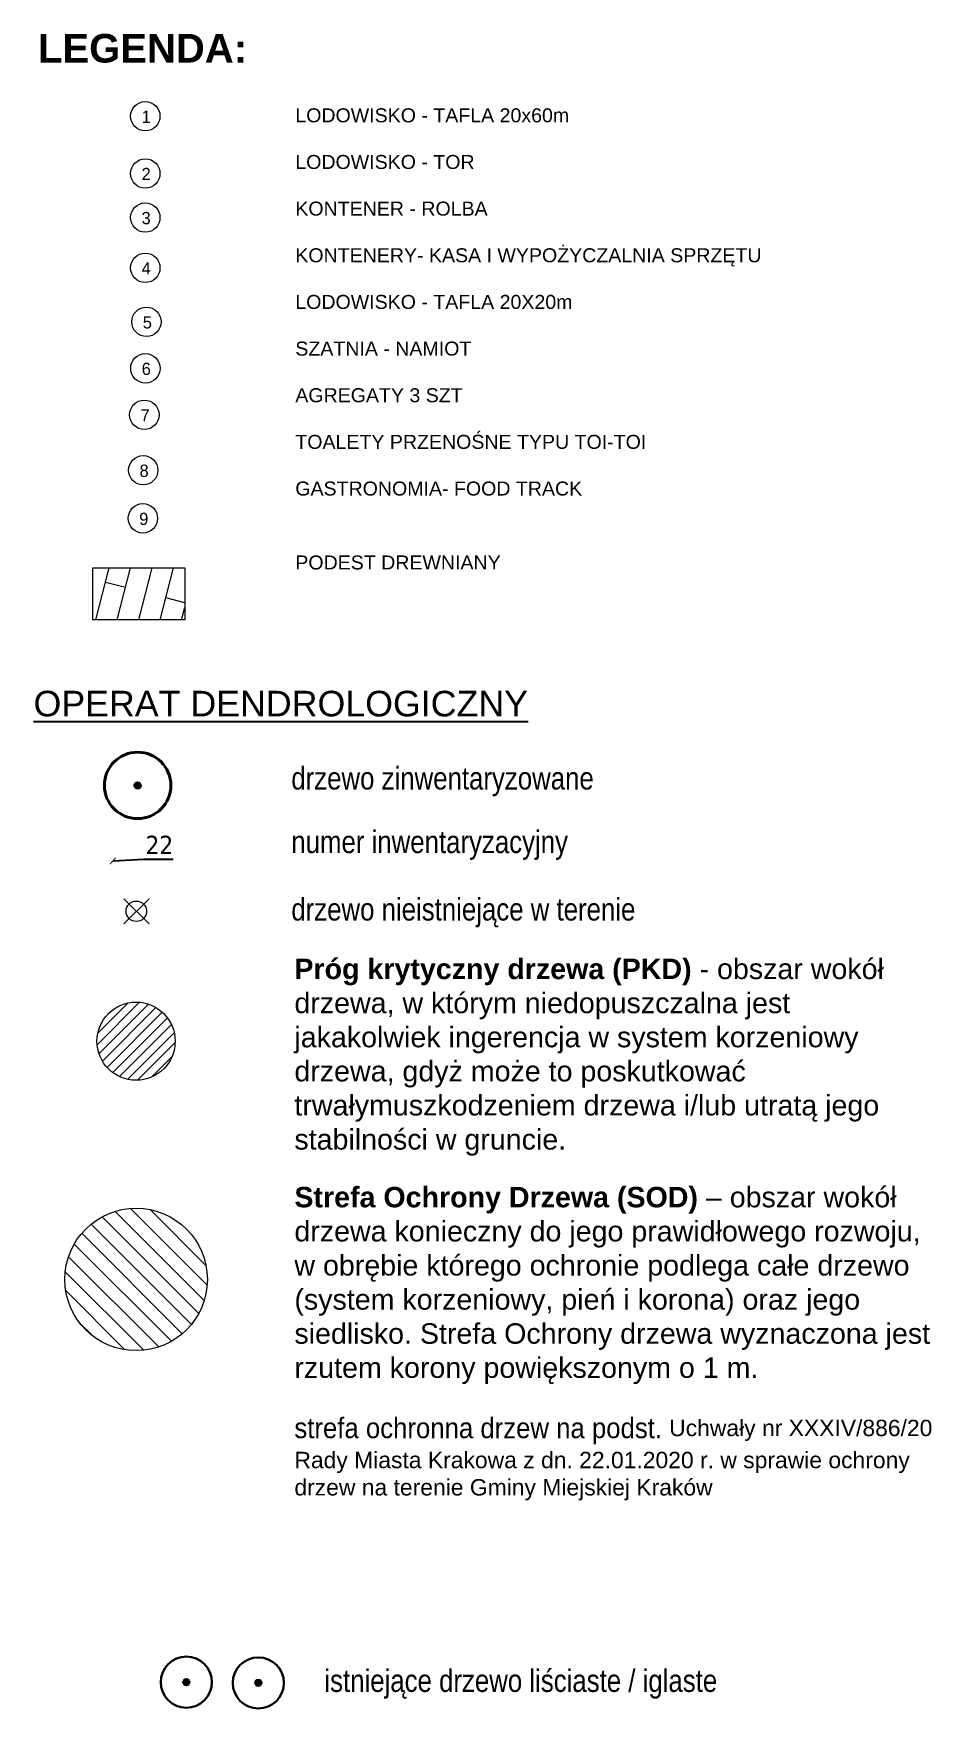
# Model space of a CAD drawing. Extents: x 0 to 7423283, y 0 to 5548300.
# Drawn here: x 7423238.8 to 7423282.6, y 5548025.8 to 5548107.7 of the extents above; entities that cross this region are included whole.
import ezdxf

# ---------------------------------------------------------------- set-up
doc = ezdxf.new("R2010")
doc.units = 0
doc.linetypes.add('HIDDEN', pattern=[0.375, 0.25, -0.125])
doc.layers.get('0').update_dxf_attribs({"linetype": 'CONTINUOUS', "lineweight": 13})
for name, color, linetype, lineweight in [('!_strefa_regeneracji', 162, 'HIDDEN', 9), ('!txt', 7, 'CONTINUOUS', 25), ('_GD-ADAPTACJA', 106, 'CONTINUOUS', 40), ('_GS_drzewo_igły', 104, 'TRACKS', 5), ('_GS_INW_drzewo nieistniejące', 10, 'CONTINUOUS', 13), ('_GS_INW_korona', 104, 'CONTINUOUS', 30), ('_GS_numeracja', 160, 'CONTINUOUS', 15), ('wzmiary', 251, 'CONTINUOUS', 20)]:
    doc.layers.add(name, color=color, linetype=linetype, lineweight=lineweight)
doc.layers.add('!drzewa - strefa PKD', color=7, linetype='CONTINUOUS', lineweight=20, true_color=0xf50000)
doc.layers.add('wymiary', color=7, linetype='CONTINUOUS', lineweight=5, true_color=0xe000e0)
for name, color, linetype in [('!zieleń - środek', 7, 'CONTINUOUS'), ('_GS_INW_środki', 98, 'CONTINUOUS'), ('_GS_LEGENDA_opisy', 7, 'CONTINUOUS'), ('_LS_LEGENDA_opisy', 7, 'CONTINUOUS')]:
    doc.layers.add(name, color=color, linetype=linetype)
doc.styles.add('Arial Narrow', font='', dxfattribs={"height": 12})
doc.styles.get('Arial Narrow').set_extended_font_data('Arial Narrow')
doc.linetypes.add('TRACKS', pattern='A,3.81,[130,ltypeshp.shx,S=6.35,R=0,X=0,Y=0],3.81', length=7.62)
doc.dimstyles.new('ISO-25', dxfattribs={"dimtxt": 1, "dimasz": 1, "dimexe": 8, "dimexo": 8, "dimtad": 1, "dimdec": 1, "dimtxsty": 'Standard', "dimblk": 'ARCHTICK', "dimcen": 2.5, "dimse1": 1, "dimse2": 1, "dimadec": 0, "dimazin": 0, "dimtfac": 1, "dimtdec": 0, "dimtmove": 0, "dimatfit": 3, "dimldrblk": 'ARCHTICK', "dimfxl": 1, "dimarcsym": 0})

# ---------------------------------------------------------------- blocks, each defined once
blk = doc.blocks.new('drzewo - środek')
at = {"layer": '!zieleń - środek'}
blk.add_hatch(color=256, dxfattribs=at).paths.add_polyline_path([(-0.157, 0), (-0.145, 0.06), (-0.111, 0.111), (-0.06, 0.145), (0, 0.157), (0.06, 0.145), (0.111, 0.111), (0.145, 0.06), (0.157, 0), (0.145, -0.06), (0.111, -0.111), (0.06, -0.145), (0, -0.157), (-0.06, -0.145), (-0.111, -0.111), (-0.145, -0.06)])
blk.add_lwpolyline([(-0.157, 0), (-0.145, 0.06), (-0.111, 0.111), (-0.06, 0.145), (0, 0.157), (0.06, 0.145), (0.111, 0.111), (0.145, 0.06), (0.157, 0), (0.145, -0.06), (0.111, -0.111), (0.06, -0.145), (0, -0.157), (-0.06, -0.145), (-0.111, -0.111), (-0.145, -0.06), (-0.157, 0)], dxfattribs=at)
blk = doc.blocks.new('d_nieist')
at = {"layer": '_GS_INW_drzewo nieistniejące', "linetype": 'Continuous'}
for p, q in [((7422685.65, 5540636.09), (7422688.12, 5540633.62)), ((7422688.12, 5540636.09), (7422685.65, 5540633.62))]:
    blk.add_line(p, q, dxfattribs=at)
blk.add_circle((7422686.88, 5540634.86), 1, dxfattribs=at)
blk = doc.blocks.new('_ARCHTICK')
at = {"color": 0, "linetype": 'ByBlock', "const_width": 0.15}
blk.add_lwpolyline([(-0.5, -0.5), (0.5, 0.5)], dxfattribs=at)
blk = doc.blocks.new('GS_środek')
h = blk.add_hatch(color=256)
edge = h.paths.add_edge_path()
edge.add_arc((1282.223, 1278.072), 0.157, 0, 360)
blk.add_circle((1282.223, 1278.072), 0.157)

msp = doc.modelspace()

# ---------------------------------------------------------------- hatches: boundary and pattern name
at = {"layer": '!_strefa_regeneracji', "linetype": 'Continuous', "lineweight": 0, "ltscale": 5}
h = msp.add_hatch(dxfattribs=at)
h.set_pattern_fill('ANSI31', color=256, scale=0.2, angle=90)
h.set_pattern_definition([(135, (-1002.16084, -40.6068), (-0.449012806053, -0.449012806053), [])])
edge = h.paths.add_edge_path()
edge.add_arc((7423243.762, 5548046.757), 3.481, 0, 360)
at = {"layer": '!drzewa - strefa PKD', "lineweight": 0, "true_color": 0xe31a1c}
h = msp.add_hatch(dxfattribs=at)
h.set_pattern_fill('ANSI31', color=242, scale=3)
h.set_pattern_definition([(45, (992173.2201, -116947.00757), (-0.265165042945, 0.265165042945), [])])
edge = h.paths.add_edge_path()
edge.add_arc((7423243.762, 5548058.401), 1.911, 0, 360)
at = {"layer": 'wzmiary', "lineweight": 0}
h = msp.add_hatch(dxfattribs=at)
h.set_pattern_fill('BOARDW', color=256, scale=0.02, angle=75.6)
h.set_pattern_definition([(75.6, (1035.432, 68.0491), (-0.98408049171, 0.25266892536), []), (165.6, (1035.432, 68.049), (-2.47349883413, -1.4628231327), [1.016, -7.112]), (165.6, (1035.4586, 72.238), (-2.47349883413, -1.4628231327), [1.016, -7.112])])
h.paths.add_polyline_path([(7423246.142, 5548078.992), (7423241.648, 5548078.992), (7423241.648, 5548081.544), (7423246.142, 5548081.544)])

# ---------------------------------------------------------------- linework, layer by layer
at = {"layer": '!_strefa_regeneracji', "linetype": 'Continuous', "lineweight": 13}
msp.add_circle((7423243.762, 5548046.757), 3.481, dxfattribs=at)
at = {"layer": '!drzewa - strefa PKD'}
msp.add_circle((7423243.762, 5548058.401), 1.911, dxfattribs=at)
at = {"color": 250}
msp.add_lwpolyline([(7423241.648, 5548081.544), (7423246.142, 5548081.544), (7423246.142, 5548078.992), (7423241.648, 5548078.992)], close=True, dxfattribs=at)
at = {"layer": '_GD-ADAPTACJA', "linetype": 'Continuous'}
msp.add_circle((7423243.837, 5548070.905), 1.625, dxfattribs=at)
at = {"layer": '_GS_drzewo_igły', "linetype": 'TRACKS', "ltscale": 0.08}
msp.add_circle((7423249.734, 5548027.034), 1.25, dxfattribs=at)
at = {"layer": '_GS_INW_korona'}
for centre in [(7423246.217, 5548027.071), (7423249.734, 5548027.034)]:
    msp.add_circle(centre, 1.25, dxfattribs=at)
at = {"layer": 'wymiary'}
for centre in [(7423244.212, 5548103.615), (7423244.212, 5548100.815), (7423244.212, 5548098.66), (7423244.212, 5548096.205), (7423244.268, 5548093.565), (7423244.216, 5548091.292), (7423244.165, 5548089.02), (7423244.113, 5548086.311), (7423244.095, 5548083.961)]:
    msp.add_circle(centre, 0.718, dxfattribs=at)

# ---------------------------------------------------------------- block references
at = {"layer": '!zieleń - środek'}
msp.add_blockref('drzewo - środek', (7423243.837, 5548070.905), dxfattribs=at)
at = {"layer": '_GS_INW_drzewo nieistniejące', "xscale": 0.5, "yscale": 0.5, "zscale": 0.5}
msp.add_blockref('d_nieist', (3711900.335, 2777747.323), dxfattribs=at)
at = {"layer": '_GS_INW_środki', "color": 2}
for p in [(7421963.994, 5546749), (7421967.511, 5546748.962)]:
    msp.add_blockref('GS_środek', p, dxfattribs=at)

# ---------------------------------------------------------------- texts
at = {"layer": '!txt', "linetype": 'Continuous', "attachment_point": 1}
for s, insert, char_height, width in [('\\pxsm2.5;{\\fArial|b1|i0|c238|p34;LEGENDA:}', (7423238.97, 5548107.638), 1.4, 34.14099), ('{\\F@Arial Unicode MS|c0;\\P\\fArial|b0|i0|c238|p34;\\H0.777778x;LODOWISKO - TAFLA 20x60m\\P\\F@Arial Unicode MS|c0;\\P\\fArial|b0|i0|c238|p34;LODOWISKO - TOR\\P\\F@Arial Unicode MS|c0;\\P\\fArial|b0|i0|c238|p34;KONTENER - ROLBA\\P\\F@Arial Unicode MS|c0;\\P\\fArial|b0|i0|c238|p34;KONTENERY- KASA I WYPOŻYCZALNIA SPRZĘTU\\P\\F@Arial Unicode MS|c0;\\P\\fArial|b0|i0|c238|p34;LODOWISKO - TAFLA 20X20m\\P\\F@Arial Unicode MS|c0;\\P\\fArial|b0|i0|c238|p34;SZATNIA - NAMIOT\\P\\F@Arial Unicode MS|c0;\\P\\fArial|b0|i0|c238|p34;AGREGATY 3 SZT\\P\\F@Arial Unicode MS|c0;\\P\\fArial|b0|i0|c238|p34;TOALETY PRZENOŚNE TYPU TOI-TOI\\P\\F@Arial Unicode MS|c0;\\P\\fArial|b0|i0|c238|p34;GASTRONOMIA- FOOD TRACK\\P\\F@Arial Unicode MS|c0;\\H1.169632x;\\P\\H0.85497x;\\P\\fArial|b0|i0|c238|p34;PODEST DREWNIANY}', (7423251.541, 5548105.468), 0.8794, 30.02348), ('\\A1;\\pxsm1;{\\fArial|b1|i0|c238|p34;Próg krytyczny drzewa (PKD)\\fArial|b0|i0|c238|p34; - obszar wokół drzewa, w którym niedopuszczalna jest jakakolwiek ingerencja w system korzeniowy drzewa, gdyż może to poskutkować trwałymuszkodzeniem drzewa i/lub utratą jego stabilności w gruncie.}', (7423251.496, 5548062.439), 1, 31.07227), ('\\A1;\\pxsm1;{\\fArial|b1|i0|c238|p34;Strefa Ochrony Drzewa (SOD)\\fArial|b0|i0|c238|p34; – obszar wokół drzewa konieczny do jego prawidłowego rozwoju, w obrębie którego ochronie podlega całe drzewo (system korzeniowy, pień i korona) oraz jego siedlisko. Strefa Ochrony drzewa wyznaczona jest rzutem korony powiększonym o 1 m.}', (7423251.496, 5548051.281), 1, 31.82159), ('\\A1;\\pxsm1;{\\W0.9;\\fArial|b0|i0|c238|p34;strefa ochronna drzew na podst. \\W1;\\H0.8x;Uchwały nr XXXIV/886/20 Rady Miasta Krakowa z dn. 22.01.2020 r. w sprawie ochrony drzew na terenie Gminy Miejskiej Kraków}', (7423251.496, 5548039.997), 1, 31.96499)]:
    msp.add_mtext(s, dxfattribs=dict(at, insert=insert, char_height=char_height, width=width))
at = {"layer": '_GS_LEGENDA_opisy', "ltscale": 0.008, "char_height": 1.1, "width": 48.1556, "attachment_point": 1, "style": 'Arial Narrow'}
for s, insert in [('\\pxsm1;drzewo zinwentaryzowane', (7423251.345, 5548071.805)), ('\\pxsm1;numer inwentaryzacyjny', (7423251.345, 5548068.696)), ('\\pxsm1;drzewo nieistniejące w terenie', (7423251.345, 5548065.4)), ('\\pxsm1;istniejące drzewo liściaste / iglaste', (7423252.96, 5548027.694))]:
    msp.add_mtext(s, dxfattribs=dict(at, insert=insert))
at = {"layer": '_GS_numeracja', "insert": (7423245.575, 5548067.996, -100), "char_height": 0.9, "attachment_point": 6, "bg_fill": 3, "box_fill_scale": 1.2, "bg_fill_color": 1, "bg_fill_transparency": 0}
msp.add_mtext('{\\fTahoma|b0|i0|c238|p34;22}', dxfattribs=at)
at = {"layer": '_LS_LEGENDA_opisy', "ltscale": 0.008, "insert": (7423238.752, 5548075.529), "char_height": 1.25, "width": 37.95, "attachment_point": 1}
msp.add_mtext('\\pxsm2.5;{\\L\\fArial|b0|i0|c238|p34;OPERAT DENDROLOGICZNY}', dxfattribs=at)
at = {"layer": 'wymiary', "char_height": 1.2, "width": 47.2692, "attachment_point": 1}
for s, insert in [('{\\H0.499999x;1}', (7423244.032, 5548103.891)), ('{\\H0.499999x;2}', (7423244.032, 5548101.091)), ('{\\H0.499999x;3}', (7423244.032, 5548098.936)), ('{\\H0.499999x;4}', (7423244.032, 5548096.48)), ('{\\H0.499999x;5}', (7423244.089, 5548093.84)), ('{\\H0.499999x;6}', (7423244.037, 5548091.568)), ('{\\H0.499999x;7}', (7423243.985, 5548089.296)), ('{\\H0.499999x;8}', (7423243.933, 5548086.586)), ('{\\H0.499999x;9}', (7423243.915, 5548084.236))]:
    msp.add_mtext(s, dxfattribs=dict(at, insert=insert))

# ---------------------------------------------------------------- next in the draw order: leaders
at = {"layer": '_GS_numeracja', "annotation_type": 0, "has_hookline": 1, "hookline_direction": 0, "text_width": 1.231}
msp.add_leader([(7423242.631, 5548067.219, -100), (7423244.144, 5548067.302, -100)], dimstyle='ISO-25', override={"dimasz": 0.3, "dimgap": 0.2}, dxfattribs=at)

doc.saveas('drawing.dxf')
